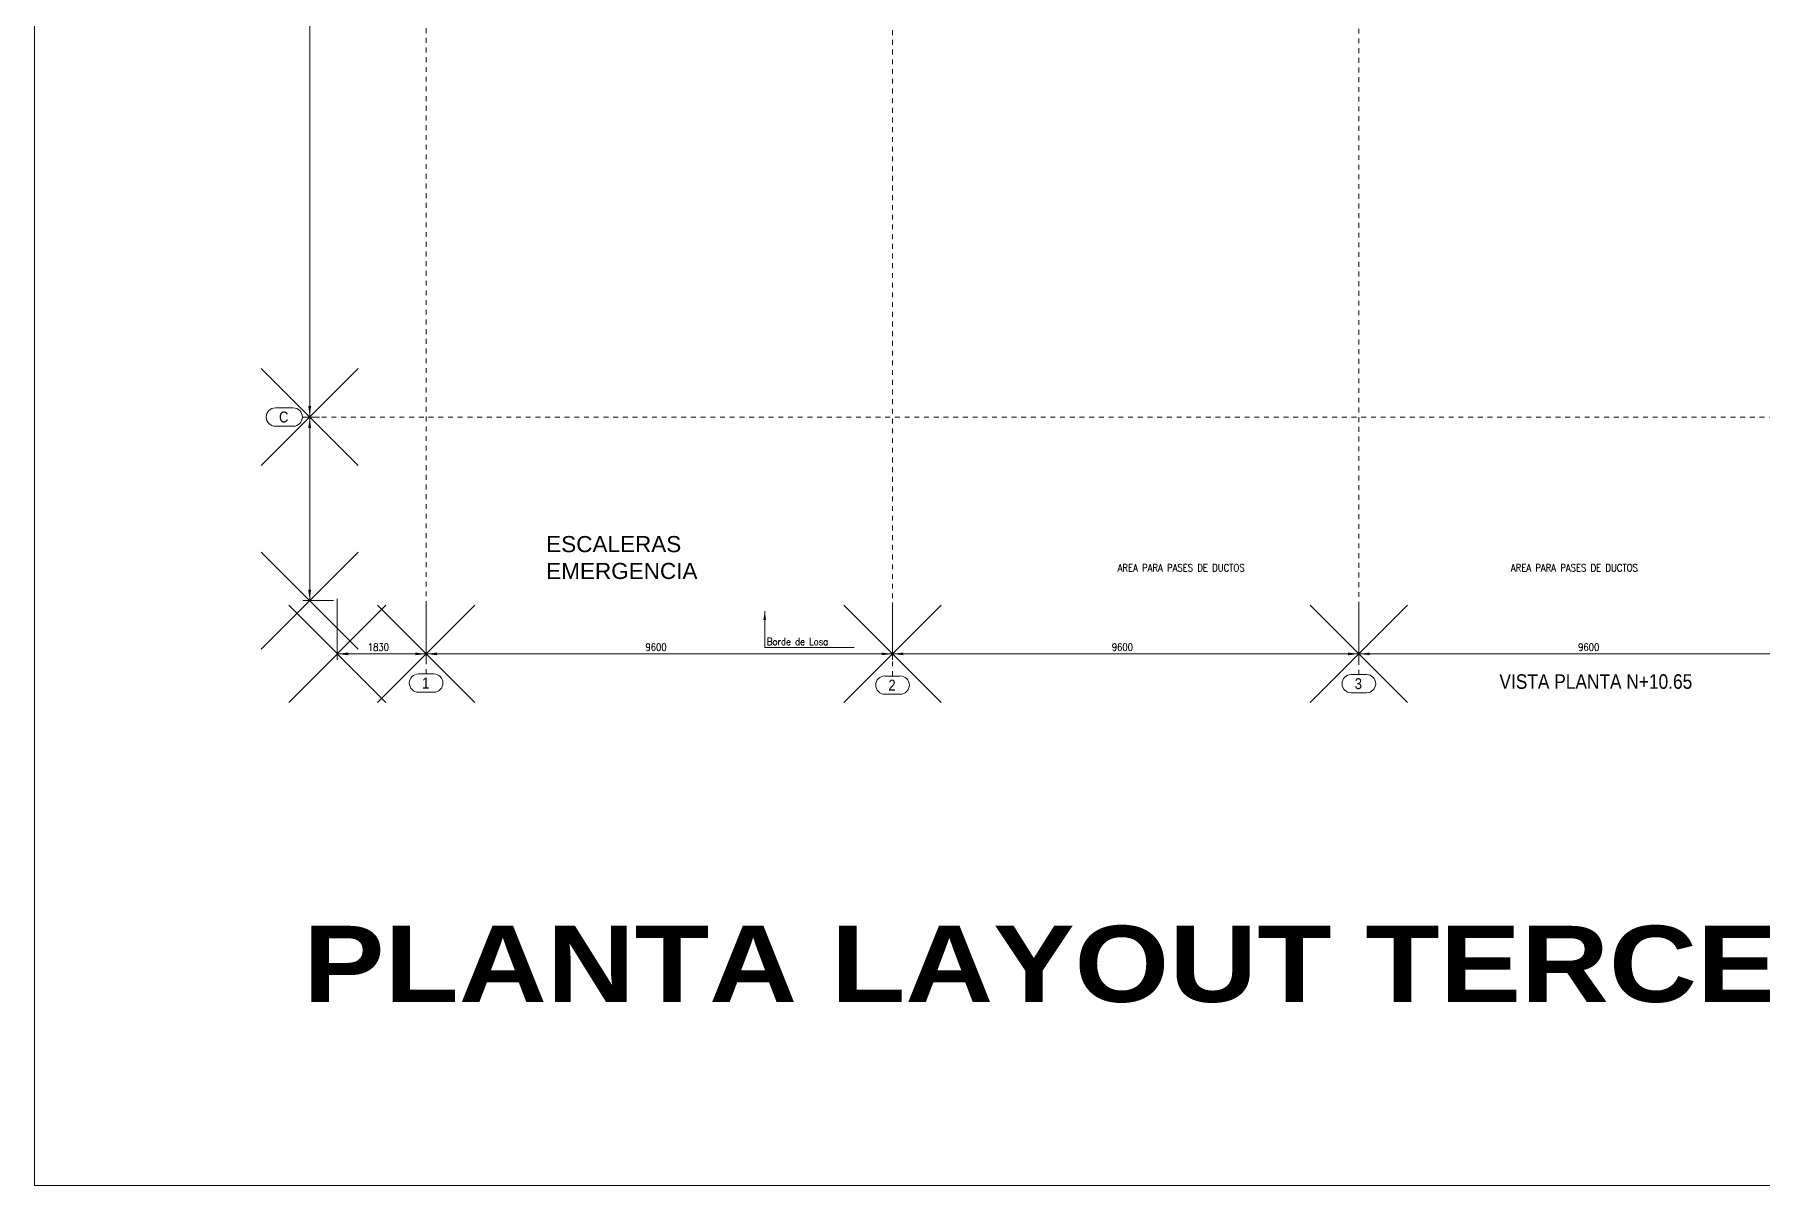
# Model space of a CAD drawing. Header units: millimetres. Extents: x 1010 to 1494, y -119 to 564.
# Drawn here: x 1079.8 to 1115.35, y 335.51 to 359.21 of the extents above; entities that cross this region are included whole.
import ezdxf

# ---------------------------------------------------------------- set-up
doc = ezdxf.new("R2010")
doc.units = ezdxf.units.MM
doc.header["$PDMODE"] = 3
doc.linetypes.add('DASHDOT', pattern=[1, 0.5, -0.25, 0, -0.25])
doc.layers.get('0').update_dxf_attribs({"lineweight": 9})
for name, color, linetype, lineweight in [('20', 6, 'Continuous', 9), ('Dimensión', 1, 'Continuous', 9), ('Estructura', 170, 'Continuous', 9), ('Marca', 1, 'Continuous', 9), ('Objeto gráfico', 7, 'Continuous', 9), ('Texto', 7, 'Continuous', 9), ('TX3', 6, 'Continuous', 9)]:
    doc.layers.add(name, color=color, linetype=linetype, lineweight=lineweight)
doc.styles.add('Arial', font='arial.ttf')
doc.styles.add('ROMANS', font='romans', dxfattribs={"width": 0.7})
doc.styles.add('SWISS', font='swiss.ttf')
doc.styles.add('TITULO', font='')
doc.styles.get('TITULO').set_extended_font_data('Arial Black')

# ---------------------------------------------------------------- blocks, each defined once
blk = doc.blocks.new('*A394')
at = {"layer": 'Marca', "linetype": 'DASHDOT', "lineweight": 0}
blk.add_line((33940, 6035), (90693, 6035), dxfattribs=at)
at = {"layer": 'Marca', "style": 'Arial', "width": 0.85}
blk.add_text('C', height=225, dxfattribs=at).set_placement((33461, 5923))
blk = doc.blocks.new('*A395')
at = {"layer": 'Marca', "linetype": 'DASHDOT', "lineweight": 0}
blk.add_line((36490, 744), (36490, 34593), dxfattribs=at)
at = {"layer": 'Marca', "style": 'Arial', "width": 0.85}
blk.add_text('1', height=225, dxfattribs=at).set_placement((36406, 444))
blk = doc.blocks.new('*A398')
at = {"layer": 'Marca', "linetype": 'DASHDOT', "lineweight": 0}
blk.add_line((55690, 732), (55690, 34593), dxfattribs=at)
at = {"layer": 'Marca', "style": 'Arial', "width": 0.85}
blk.add_text('3', height=225, dxfattribs=at).set_placement((55606, 432))
blk = doc.blocks.new('*A399')
at = {"layer": 'Marca', "linetype": 'DASHDOT', "lineweight": 0}
blk.add_line((46090, 702), (46090, 34593), dxfattribs=at)
at = {"layer": 'Marca', "style": 'Arial', "width": 0.85}
blk.add_text('2', height=225, dxfattribs=at).set_placement((46006, 402))
blk = doc.blocks.new('*A403')
at = {"layer": 'Marca', "linetype": 'Continuous', "lineweight": 0}
for p, q in [((36331, 744), (36648, 744)), ((36331, 369), (36648, 369))]:
    blk.add_line(p, q, dxfattribs=at)
for centre, start, end in [((36331, 556), 90, 270), ((36648, 556), 270, 90)]:
    blk.add_arc(centre, 188, start, end, dxfattribs=at)
blk = doc.blocks.new('*A404')
at = {"layer": 'Marca', "linetype": 'Continuous', "lineweight": 0}
for p, q in [((33386, 6223), (33753, 6223)), ((33386, 5848), (33753, 5848))]:
    blk.add_line(p, q, dxfattribs=at)
for centre, start, end in [((33386, 6035), 90, 270), ((33753, 6035), 270, 90)]:
    blk.add_arc(centre, 188, start, end, dxfattribs=at)
blk = doc.blocks.new('*A406')
at = {"layer": 'Marca', "linetype": 'Continuous', "lineweight": 0}
for p, q in [((45931, 702), (46248, 702)), ((45931, 327), (46248, 327))]:
    blk.add_line(p, q, dxfattribs=at)
for centre, start, end in [((45931, 515), 90, 270), ((46248, 515), 270, 90)]:
    blk.add_arc(centre, 188, start, end, dxfattribs=at)
blk = doc.blocks.new('*A407')
at = {"layer": 'Marca', "linetype": 'Continuous', "lineweight": 0}
for p, q in [((55531, 732), (55848, 732)), ((55531, 357), (55848, 357))]:
    blk.add_line(p, q, dxfattribs=at)
for centre, start, end in [((55531, 544), 90, 270), ((55848, 544), 270, 90)]:
    blk.add_arc(centre, 188, start, end, dxfattribs=at)
blk = doc.blocks.new('*A413')
at = {"layer": 'Dimensión'}
for points in [[(36490, 1158), (36715, 1186), (36715, 1130)], [(46090, 1158), (45865, 1130), (45865, 1186)]]:
    blk.add_hatch(color=256, dxfattribs=at).paths.add_polyline_path(points, flags=17)
at = {"layer": 'Dimensión', "linetype": 'Continuous', "lineweight": 0}
for p, q in [((36490, 2221), (36490, 1038)), ((46090, 2214), (46090, 1038)), ((36490, 1158), (46090, 1158))]:
    blk.add_line(p, q, dxfattribs=at)
at = {"layer": 'Dimensión'}
for p in [(36490, 1158), (46090, 1158)]:
    blk.add_point(p, dxfattribs=at)
blk = doc.blocks.new('*A414')
at = {"layer": 'Dimensión'}
for points in [[(34092, 18035), (34120, 17810), (34063, 17810)], [(34092, 6035), (34063, 6260), (34120, 6260)]]:
    blk.add_hatch(color=256, dxfattribs=at).paths.add_polyline_path(points, flags=17)
at = {"layer": 'Dimensión', "linetype": 'Continuous', "lineweight": 0}
for p, q in [((34291, 18035), (33953, 18035)), ((34092, 6035), (34092, 18035)), ((34291, 6035), (33953, 6035))]:
    blk.add_line(p, q, dxfattribs=at)
at = {"layer": 'Dimensión'}
for p in [(34092, 18035), (34092, 6035)]:
    blk.add_point(p, dxfattribs=at)
blk = doc.blocks.new('*A415')
at = {"layer": 'Dimensión'}
for points in [[(34660, 1158), (34885, 1186), (34885, 1130)], [(36490, 1158), (36265, 1130), (36265, 1186)]]:
    blk.add_hatch(color=256, dxfattribs=at).paths.add_polyline_path(points, flags=17)
at = {"layer": 'Dimensión', "linetype": 'Continuous', "lineweight": 0}
for p, q in [((34660, 2294), (34660, 1038)), ((36490, 2221), (36490, 1038)), ((34660, 1158), (36490, 1158))]:
    blk.add_line(p, q, dxfattribs=at)
at = {"layer": 'Dimensión'}
for p in [(34660, 1158), (36490, 1158)]:
    blk.add_point(p, dxfattribs=at)
blk = doc.blocks.new('*A416')
at = {"layer": 'Dimensión'}
for points in [[(34092, 6035), (34120, 5810), (34063, 5810)], [(34092, 2255), (34063, 2480), (34120, 2480)]]:
    blk.add_hatch(color=256, dxfattribs=at).paths.add_polyline_path(points, flags=17)
at = {"layer": 'Dimensión', "linetype": 'Continuous', "lineweight": 0}
for p, q in [((34291, 6035), (33953, 6035)), ((34092, 2255), (34092, 6035)), ((34585, 2255), (33953, 2255))]:
    blk.add_line(p, q, dxfattribs=at)
at = {"layer": 'Dimensión'}
for p in [(34092, 6035), (34092, 2255)]:
    blk.add_point(p, dxfattribs=at)
blk = doc.blocks.new('*A417')
at = {"layer": 'Texto', "linetype": 'Continuous', "lineweight": 0}
blk.add_line((43459, 2041), (43459, 1291), dxfattribs=at)
blk = doc.blocks.new('*A420')
at = {"layer": 'Dimensión'}
for points in [[(55690, 1158), (55915, 1186), (55915, 1130)], [(65290, 1158), (65065, 1130), (65065, 1186)]]:
    blk.add_hatch(color=256, dxfattribs=at).paths.add_polyline_path(points, flags=17)
at = {"layer": 'Dimensión', "linetype": 'Continuous', "lineweight": 0}
for p, q in [((55690, 2214), (55690, 1038)), ((65290, 2214), (65290, 1038)), ((55690, 1158), (65290, 1158))]:
    blk.add_line(p, q, dxfattribs=at)
at = {"layer": 'Dimensión'}
for p in [(55690, 1158), (65290, 1158)]:
    blk.add_point(p, dxfattribs=at)
blk = doc.blocks.new('*A421')
at = {"layer": 'Dimensión'}
for points in [[(46090, 1158), (46315, 1186), (46315, 1130)], [(55690, 1158), (55465, 1130), (55465, 1186)]]:
    blk.add_hatch(color=256, dxfattribs=at).paths.add_polyline_path(points, flags=17)
at = {"layer": 'Dimensión', "linetype": 'Continuous', "lineweight": 0}
for p, q in [((46090, 2214), (46090, 1038)), ((55690, 2214), (55690, 1038)), ((46090, 1158), (55690, 1158))]:
    blk.add_line(p, q, dxfattribs=at)
at = {"layer": 'Dimensión'}
for p in [(46090, 1158), (55690, 1158)]:
    blk.add_point(p, dxfattribs=at)
blk = doc.blocks.new('*A424')
at = {"layer": 'Texto'}
blk.add_hatch(color=256, dxfattribs=at).paths.add_polyline_path([(43459, 2041), (43487, 1854), (43431, 1854)], flags=17)
at = {"layer": 'Texto', "linetype": 'Continuous', "lineweight": 0}
blk.add_line((43459, 1291), (45299, 1291), dxfattribs=at)
at = {"layer": 'Texto', "style": 'ROMANS', "width": 0.85}
blk.add_text('Borde de Losa', height=150, dxfattribs=at).set_placement((43504, 1336))
blk = doc.blocks.new('*A425')
at = {"layer": 'Dimensión', "style": 'ROMANS', "width": 0.85}
blk.add_text('1830', height=150, dxfattribs=at).set_placement((35288, 1222))
blk = doc.blocks.new('*A426')
at = {"layer": 'Dimensión', "style": 'ROMANS', "width": 0.85}
blk.add_text('9600', height=150, dxfattribs=at).set_placement((41003, 1222))
blk = doc.blocks.new('*A428')
at = {"layer": 'Dimensión', "style": 'ROMANS', "width": 0.85}
blk.add_text('9600', height=150, dxfattribs=at).set_placement((50603, 1222))
blk = doc.blocks.new('*A429')
at = {"layer": 'Dimensión', "style": 'ROMANS', "width": 0.85}
blk.add_text('9600', height=150, dxfattribs=at).set_placement((60203, 1222))

msp = doc.modelspace()

# ---------------------------------------------------------------- linework, layer by layer
at = {"layer": 'Estructura'}
msp.add_lwpolyline([(1079.7975, 382.91227), (1145.99331, 382.91227), (1145.99331, 335.50561), (1079.7975, 335.50561)], close=True, dxfattribs=at)

# ---------------------------------------------------------------- block references
at = {"lineweight": 0, "xscale": 0.001, "yscale": 0.001, "zscale": 0.001}
for name in ['*A395', '*A399', '*A398', '*A414', '*A416', '*A404', '*A394', '*A415', '*A413', '*A424', '*A417', '*A421', '*A420', '*A425', '*A426', '*A428', '*A429', '*A403', '*A406', '*A407']:
    msp.add_blockref(name, (1051.36993, 345.29563), dxfattribs=at)

# ---------------------------------------------------------------- texts
at = {"layer": '20', "insert": (1090.33055, 348.88025), "char_height": 0.3316167, "attachment_point": 1, "style": 'SWISS'}
msp.add_mtext_dynamic_manual_height_columns('ESCALERAS EMERGENCIA', width=5.064329, gutter_width=1, heights=[0], dxfattribs=at)
at = {"layer": 'Objeto gráfico', "style": 'Arial', "width": 0.85}
msp.add_text('VISTA PLANTA N+10.65', height=0.3, dxfattribs=at).set_placement((1109.95387, 345.73415))
at = {"layer": 'Texto', "style": 'ROMANS', "width": 0.85}
for p in [(1102.09547, 348.15117), (1110.19026, 348.15117)]:
    msp.add_text('AREA PARA PASES DE DUCTOS', height=0.15, dxfattribs=at).set_placement(p)
at = {"layer": 'TX3', "style": 'TITULO'}
msp.add_text('PLANTA LAYOUT TERCER NIVEL CUBIERTA', height=1.568, dxfattribs=at).set_placement((1085.32898, 339.28546))

doc.saveas('drawing.dxf')
